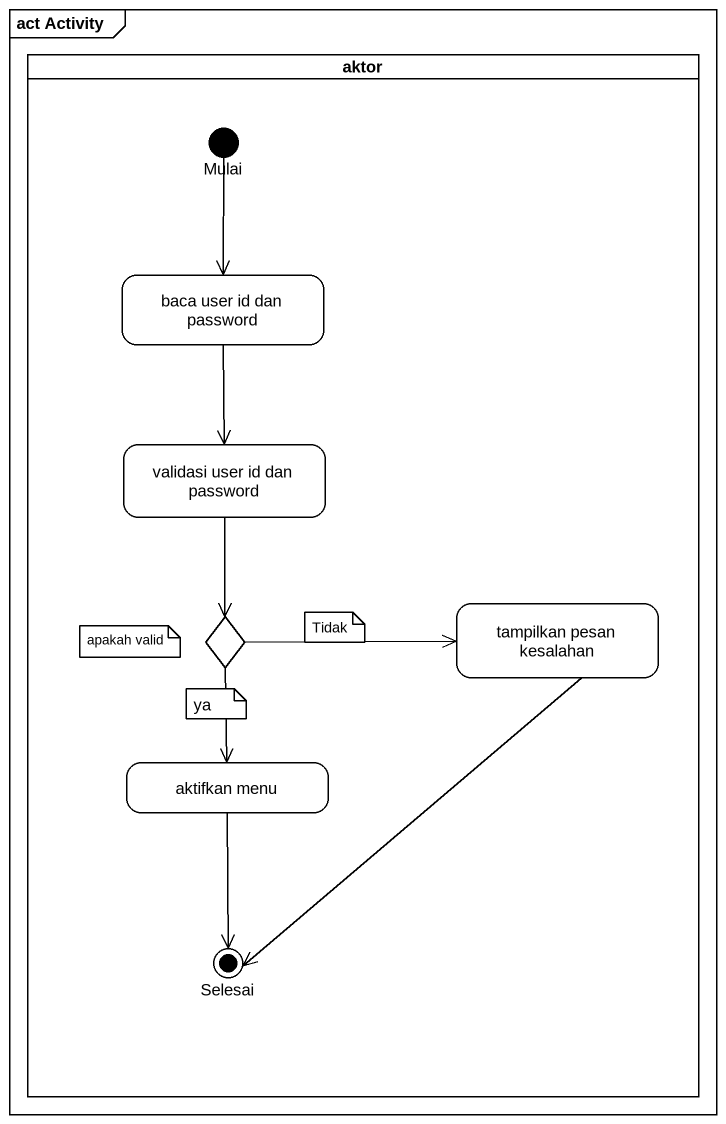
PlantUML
@startuml
mainframe act Activity
hide empty description
state aktor <<partition>> {
  state Mulai <<start>>
  state "baca user id dan password" as baca_user_id_dan_password
  state "validasi user id dan password" as validasi_user_id_dan
  state choice1 <<choice>>
  state "tampilkan pesan kesalahan" as tampilkan_pesan_kesalahan
  state "aktifkan menu" as aktifkan_menu
  state Selesai <<end>>
}
Mulai --> baca_user_id_dan_password
baca_user_id_dan_password --> validasi_user_id_dan
validasi_user_id_dan --> choice1
choice1 -right-> tampilkan_pesan_kesalahan
choice1 --> aktifkan_menu
tampilkan_pesan_kesalahan --> Selesai
aktifkan_menu --> Selesai
note as N1
  apakah valid
end note
note as N2
  Tidak
end note
note as N3
  ya
end note
@enduml
